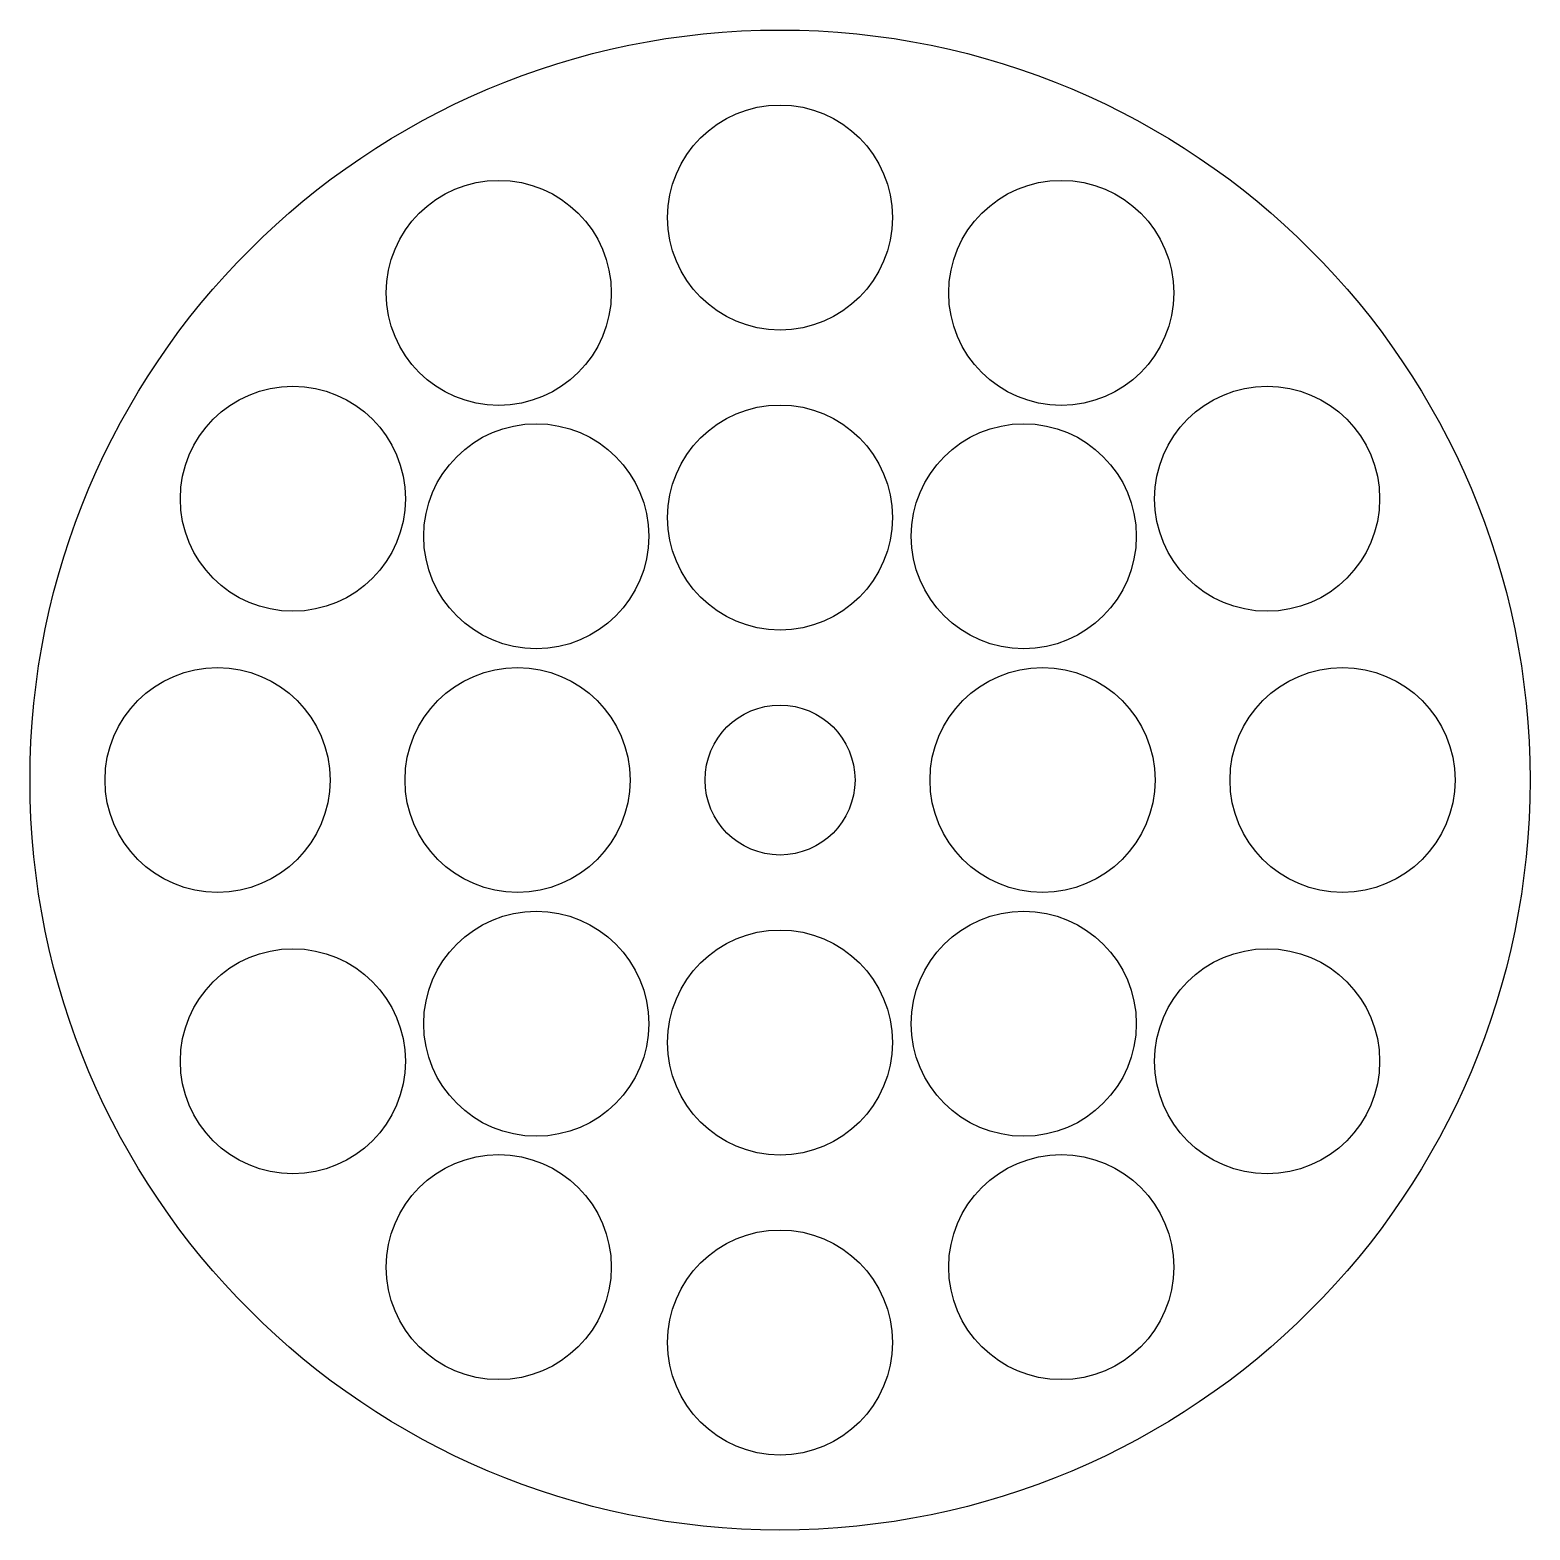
# Model space of a CAD drawing. Extents: x -50 to 50, y -50 to 50.
import ezdxf

# ---------------------------------------------------------------- set-up
doc = ezdxf.new("R2010")
doc.units = 0
doc.layers.add('Shape', color=7, linetype='CONTINUOUS')

msp = doc.modelspace()

# ---------------------------------------------------------------- linework, layer by layer
at = {"layer": 'Shape'}
for p, q in [((7.5, 37.5), (7.5, 37.5, 15)), ((7.5, 37.5), (7.5, 37.5, 15)), ((-11.25, 32.476), (-11.25, 32.476, 15)), ((-11.25, 32.476), (-11.25, 32.476, 15)), ((26.25, 32.476), (26.25, 32.476, 15)), ((26.25, 32.476), (26.25, 32.476, 15)), ((-24.976, 18.75), (-24.976, 18.75, 15)), ((-24.976, 18.75), (-24.976, 18.75, 15)), ((39.976, 18.75), (39.976, 18.75, 15)), ((39.976, 18.75), (39.976, 18.75, 15)), ((7.5, 17.5), (7.5, 17.5, 15)), ((7.5, 17.5), (7.5, 17.5, 15)), ((-8.75, 16.25), (-8.75, 16.25, 15)), ((-8.75, 16.25), (-8.75, 16.25, 15)), ((23.75, 16.25), (23.75, 16.25, 15)), ((23.75, 16.25), (23.75, 16.25, 15)), ((-30, 0), (-30, 0, 15)), ((-30, 0), (-30, 0, 15)), ((-10, 0), (-10, 0, 15)), ((-10, 0), (-10, 0, 15)), ((5, 0), (5, 0, 15)), ((5, 0), (5, 0, 15)), ((25, 0), (25, 0, 15)), ((25, 0), (25, 0, 15)), ((45, 0), (45, 0, 15)), ((45, 0), (45, 0, 15)), ((50, 0), (50, 0, 15)), ((50, 0), (50, 0, 15)), ((-8.75, -16.25), (-8.75, -16.25, 15)), ((-8.75, -16.25), (-8.75, -16.25, 15)), ((23.75, -16.25), (23.75, -16.25, 15)), ((23.75, -16.25), (23.75, -16.25, 15)), ((7.5, -17.5), (7.5, -17.5, 15)), ((7.5, -17.5), (7.5, -17.5, 15)), ((-24.976, -18.75), (-24.976, -18.75, 15)), ((-24.976, -18.75), (-24.976, -18.75, 15)), ((39.976, -18.75), (39.976, -18.75, 15)), ((39.976, -18.75), (39.976, -18.75, 15)), ((-11.25, -32.476), (-11.25, -32.476, 15)), ((-11.25, -32.476), (-11.25, -32.476, 15)), ((26.25, -32.476), (26.25, -32.476, 15)), ((26.25, -32.476), (26.25, -32.476, 15)), ((7.5, -37.5), (7.5, -37.5, 15)), ((7.5, -37.5), (7.5, -37.5, 15))]:
    msp.add_line(p, q, dxfattribs=at)
for centre, radius in [((0, 0), 50), ((0, 0), 50), ((0, 0), 50), ((0, 0), 50), ((0, 37.5), 7.5), ((0, 37.5), 7.5), ((0, 37.5), 7.5), ((0, 37.5), 7.5), ((-18.75, 32.476), 7.5), ((-18.75, 32.476), 7.5), ((-18.75, 32.476), 7.5), ((-18.75, 32.476), 7.5), ((18.75, 32.476), 7.5), ((18.75, 32.476), 7.5), ((18.75, 32.476), 7.5), ((18.75, 32.476), 7.5), ((-32.476, 18.75), 7.5), ((-32.476, 18.75), 7.5), ((-32.476, 18.75), 7.5), ((-32.476, 18.75), 7.5), ((32.476, 18.75), 7.5), ((32.476, 18.75), 7.5), ((32.476, 18.75), 7.5), ((32.476, 18.75), 7.5), ((0, 17.5), 7.5), ((0, 17.5), 7.5), ((0, 17.5), 7.5), ((0, 17.5), 7.5), ((-16.25, 16.25), 7.5), ((-16.25, 16.25), 7.5), ((-16.25, 16.25), 7.5), ((-16.25, 16.25), 7.5), ((16.25, 16.25), 7.5), ((16.25, 16.25), 7.5), ((16.25, 16.25), 7.5), ((16.25, 16.25), 7.5), ((-37.5, 0), 7.5), ((-37.5, 0), 7.5), ((-37.5, 0), 7.5), ((-37.5, 0), 7.5), ((-17.5, 0), 7.5), ((-17.5, 0), 7.5), ((-17.5, 0), 7.5), ((-17.5, 0), 7.5), ((17.5, 0), 7.5), ((17.5, 0), 7.5), ((17.5, 0), 7.5), ((17.5, 0), 7.5), ((37.5, 0), 7.5), ((37.5, 0), 7.5), ((37.5, 0), 7.5), ((37.5, 0), 7.5), ((0, 0), 5), ((0, 0), 5), ((0, 0), 5), ((0, 0), 5), ((-16.25, -16.25), 7.5), ((-16.25, -16.25), 7.5), ((-16.25, -16.25), 7.5), ((-16.25, -16.25), 7.5), ((16.25, -16.25), 7.5), ((16.25, -16.25), 7.5), ((16.25, -16.25), 7.5), ((16.25, -16.25), 7.5), ((0, -17.5), 7.5), ((0, -17.5), 7.5), ((0, -17.5), 7.5), ((0, -17.5), 7.5), ((-32.476, -18.75), 7.5), ((-32.476, -18.75), 7.5), ((-32.476, -18.75), 7.5), ((-32.476, -18.75), 7.5), ((32.476, -18.75), 7.5), ((32.476, -18.75), 7.5), ((32.476, -18.75), 7.5), ((32.476, -18.75), 7.5), ((-18.75, -32.476), 7.5), ((-18.75, -32.476), 7.5), ((-18.75, -32.476), 7.5), ((-18.75, -32.476), 7.5), ((18.75, -32.476), 7.5), ((18.75, -32.476), 7.5), ((18.75, -32.476), 7.5), ((18.75, -32.476), 7.5), ((0, -37.5), 7.5), ((0, -37.5), 7.5), ((0, -37.5), 7.5), ((0, -37.5), 7.5)]:
    msp.add_circle(centre, radius, dxfattribs=at)

doc.saveas('drawing.dxf')
